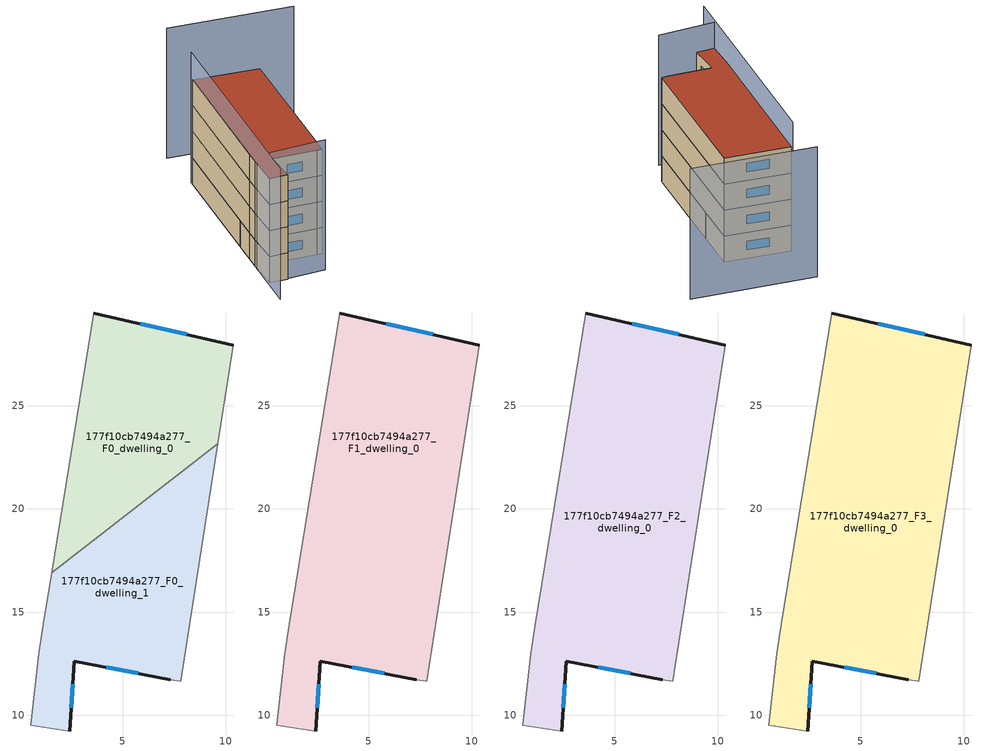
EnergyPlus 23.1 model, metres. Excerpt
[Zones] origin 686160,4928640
177f10cb7494a277_F0_dwelling_0
 floor ground (EU_floor_Construction): 10.36,27.93 9.61,23.17 1.56,16.92 3.6,29.49 z0
 wall outside (EU_wall_Construction): 10.36,27.93 3.6,29.49 z0:3
 wall adiabatic (EU_wall_Construction): 3.6,29.49 1.56,16.92 / 9.61,23.17 10.36,27.93 z0:3
 wall to 177f10cb7494a277_F0_dwelling_1 (EU_wall_Construction): 1.56,16.92 9.61,23.17 z0:3
 window (EU_Window_Construction): 8.11,28.45 5.85,28.97 z1:2
177f10cb7494a277_F0_dwelling_1
 floor ground (EU_floor_Construction): 9.61,23.17 7.8,11.66 7.3,11.73 2.65,12.63 2.44,9.24 0.54,9.53 0.94,12.99 1.16,14.4 1.56,16.92 z0
 wall outside (EU_wall_Construction): 2.44,9.24 2.65,12.63 7.3,11.73 z0:3
 wall adiabatic (EU_wall_Construction): 1.56,16.92 1.16,14.4 0.94,12.99 0.54,9.53 2.44,9.24 / 7.3,11.73 7.8,11.66 9.61,23.17 z0:3
 window (EU_Window_Construction): 2.51,10.37 2.58,11.5 / 4.2,12.33 5.75,12.03 z1:2
177f10cb7494a277_F1_dwelling_0
 floor to 177f10cb7494a277_F0_dwelling_0 (EU_floor_Construction): 10.36,27.93 9.61,23.17 1.57,16.92 3.6,29.49 z3
 floor to 177f10cb7494a277_F0_dwelling_1 (EU_floor_Construction): 9.61,23.17 7.8,11.66 7.3,11.73 2.65,12.63 2.44,9.24 0.54,9.53 0.94,12.99 1.16,14.4 1.57,16.92 z3
 wall outside (EU_wall_Construction): 2.44,9.24 2.65,12.63 7.3,11.73 / 10.36,27.93 3.6,29.49 z3:6
 wall adiabatic (EU_wall_Construction): 3.6,29.49 1.16,14.4 0.94,12.99 0.54,9.53 2.44,9.24 / 7.3,11.73 7.8,11.66 10.36,27.93 z3:6
 window (EU_Window_Construction): 4.2,12.33 5.75,12.03 / 2.51,10.37 2.58,11.5 / 8.11,28.45 5.85,28.97 z4:5
177f10cb7494a277_F2_dwelling_0
 floor to 177f10cb7494a277_F1_dwelling_0 (EU_floor_Construction): 10.36,27.93 7.8,11.66 7.3,11.73 2.65,12.63 2.44,9.24 0.54,9.53 0.94,12.99 1.16,14.4 3.6,29.49 z6
 wall outside (EU_wall_Construction): 2.44,9.24 2.65,12.63 7.3,11.73 / 10.36,27.93 3.6,29.49 z6:9
 wall adiabatic (EU_wall_Construction): 3.6,29.49 1.16,14.4 0.94,12.99 0.54,9.53 2.44,9.24 / 7.3,11.73 7.8,11.66 10.36,27.93 z6:9
 window (EU_Window_Construction): 4.2,12.33 5.75,12.03 / 2.51,10.37 2.58,11.5 / 8.11,28.45 5.85,28.97 z7:8
177f10cb7494a277_F3_dwelling_0
 floor to 177f10cb7494a277_F2_dwelling_0 (EU_floor_Construction): 10.36,27.93 7.8,11.66 7.3,11.73 2.65,12.63 2.44,9.24 0.54,9.53 0.94,12.99 1.16,14.4 3.6,29.49 z9
 wall outside (EU_wall_Construction): 2.44,9.24 2.65,12.63 7.3,11.73 / 10.36,27.93 3.6,29.49 z9:12
 wall adiabatic (EU_wall_Construction): 3.6,29.49 1.16,14.4 0.94,12.99 0.54,9.53 2.44,9.24 / 7.3,11.73 7.8,11.66 10.36,27.93 z9:12
 window (EU_Window_Construction): 4.2,12.33 5.75,12.03 / 2.51,10.37 2.58,11.5 / 8.11,28.45 5.85,28.97 z10:11
 roof outside (EU_roof_Construction): 7.8,11.66 10.36,27.93 3.6,29.49 1.16,14.4 0.94,12.99 0.54,9.53 2.44,9.24 2.65,12.63 7.3,11.73 z12
shading: 0.54,9.53 6.47,8.86 / 3.65,29.79 -0.13,6.37 / 16.77,32.18 3.92,34.98 z0:15
[Building]
EU S2 Campaign: North Axis=0; Terrain=City; Solar Distribution=FullExterior
[Site:Location]
Bologna: Latitude=44.5; Longitude=11.25; Time Zone=1; Elevation=37
[SizingPeriod:WeatherFileDays]
AnnualSizingPeriod: Begin Month=1; Begin Day of Month=1; End Month=12; End Day of Month=31; Day of Week for Start Day=Monday; Use Weather File Daylight Saving Period=No; Use Weather File Rain and Snow Indicators=No
[MATERIAL]
EU_InternalMass_Material: Roughness=MediumRough; Thickness=0.1; Conductivity=1; Density=1800; Specific Heat=900; Thermal Absorptance=0.9; Solar Absorptance=0.7; Visible Absorptance=0.7
[MATERIAL:NOMASS] Roughness=MediumRough; Thermal Absorptance=0.9; Solar Absorptance=0.7; Visible Absorptance=0.7
Name | Thermal Resistance
EU_wall_NoMass | 0.937881
EU_roof_NoMass | 0.548572
EU_floor_NoMass | 0.71348
[WINDOWMATERIAL:SIMPLEGLAZINGSYSTEM]
EU_Window_SimpleGlazing: UFactor=4.25633; Solar Heat Gain Coefficient=0.85; Visible Transmittance=0.85
[CONSTRUCTION]
EU_wall_Construction: EU_wall_NoMass
EU_roof_Construction: EU_roof_NoMass
EU_floor_Construction: EU_floor_NoMass
EU_InternalMass_Construction: EU_InternalMass_Material
EU_Window_Construction: EU_Window_SimpleGlazing
[ZONE] Type=1; Multiplier=1; Ceiling Height=autocalculate; Floor Area=autocalculate; Part of Total Floor Area=Yes
Name | Volume
177f10cb7494a277_F0_dwelling_0 | 182.782
177f10cb7494a277_F1_dwelling_0 | 365.563
177f10cb7494a277_F2_dwelling_0; 177f10cb7494a277_F3_dwelling_0 | 365.564
177f10cb7494a277_F0_dwelling_1 | 182.78
[INTERNALMASS] Construction=EU_InternalMass_Construction
Name | Zone or ZoneList | Surface Area
177f10cb7494a277_F0_dwelling_0_EU_InternalMass | 177f10cb7494a277_F0_dwelling_0 | 60.9275
177f10cb7494a277_F0_dwelling_1_EU_InternalMass | 177f10cb7494a277_F0_dwelling_1 | 60.9266
177f10cb7494a277_F1_dwelling_0_EU_InternalMass | 177f10cb7494a277_F1_dwelling_0 | 121.855
177f10cb7494a277_F2_dwelling_0_EU_InternalMass | 177f10cb7494a277_F2_dwelling_0 | 121.855
177f10cb7494a277_F3_dwelling_0_EU_InternalMass | 177f10cb7494a277_F3_dwelling_0 | 121.855
[OTHEREQUIPMENT] Fuel Type=Electricity; Design Level Calculation Method=Watts/Area; Power per Zone Floor Area=1; Fraction Latent=0; Fraction Radiant=0; Fraction Lost=0; Carbon Dioxide Generation Rate=0; EndUse Subcategory=EU_Step8_InternalGains
Name | Zone or ZoneList or Space or SpaceList | Schedule
EU_Step8_InternalGain_177f10cb7494a277_F0_dwelling_0_f000 | 177f10cb7494a277_F0_dwelling_0 | EU_Step8_GainSchedule_177f10cb7494a277_F0_dwelling_0_f000
EU_Step8_InternalGain_177f10cb7494a277_F0_dwelling_1_f000 | 177f10cb7494a277_F0_dwelling_1 | EU_Step8_GainSchedule_177f10cb7494a277_F0_dwelling_1_f000
EU_Step8_InternalGain_177f10cb7494a277_F1_dwelling_0_f000 | 177f10cb7494a277_F1_dwelling_0 | EU_Step8_GainSchedule_177f10cb7494a277_F1_dwelling_0_f000
EU_Step8_InternalGain_177f10cb7494a277_F2_dwelling_0_f000 | 177f10cb7494a277_F2_dwelling_0 | EU_Step8_GainSchedule_177f10cb7494a277_F2_dwelling_0_f000
EU_Step8_InternalGain_177f10cb7494a277_F3_dwelling_0_f000 | 177f10cb7494a277_F3_dwelling_0 | EU_Step8_GainSchedule_177f10cb7494a277_F3_dwelling_0_f000
[ZONEVENTILATION:DESIGNFLOWRATE] Schedule=EU_AlwaysOn; Design Flow Rate Calculation Method=AirChanges/Hour; Air Changes per Hour=0.687892; Ventilation Type=Natural; Fan Pressure Rise=0; Fan Total Efficiency=1; Constant Term Coefficient=1; Temperature Term Coefficient=0; Velocity Term Coefficient=0; Velocity Squared Term Coefficient=0; Minimum Indoor Temperature=-100; Maximum Indoor Temperature=100; Delta Temperature=-100; Minimum Outdoor Temperature=-100; Maximum Outdoor Temperature=100; Maximum Wind Speed=40
Name | Zone or ZoneList or Space or SpaceList
EU_ConstantAir_177f10cb7494a277_F0_dwelling_0 | 177f10cb7494a277_F0_dwelling_0
EU_ConstantAir_177f10cb7494a277_F0_dwelling_1 | 177f10cb7494a277_F0_dwelling_1
EU_ConstantAir_177f10cb7494a277_F1_dwelling_0 | 177f10cb7494a277_F1_dwelling_0
EU_ConstantAir_177f10cb7494a277_F2_dwelling_0 | 177f10cb7494a277_F2_dwelling_0
EU_ConstantAir_177f10cb7494a277_F3_dwelling_0 | 177f10cb7494a277_F3_dwelling_0
[HVACTEMPLATE:THERMOSTAT] Constant Heating Setpoint=20; Constant Cooling Setpoint=50
EU_HeatOnly_177f10cb7494a277_F0_dwelling_0; EU_HeatOnly_177f10cb7494a277_F0_dwelling_1; EU_HeatOnly_177f10cb7494a277_F1_dwelling_0; EU_HeatOnly_177f10cb7494a277_F2_dwelling_0; EU_HeatOnly_177f10cb7494a277_F3_dwelling_0
[HVACTEMPLATE:ZONE:IDEALLOADSAIRSYSTEM] System Availability Schedule=EU_AlwaysOn; Maximum Heating Supply Air Temperature=50; Minimum Cooling Supply Air Temperature=13; Maximum Heating Supply Air Humidity Ratio=0.0156; Minimum Cooling Supply Air Humidity Ratio=0.0077; Heating Limit=NoLimit; Cooling Limit=NoLimit; Heating Availability Schedule=EU_AlwaysOn; Cooling Availability Schedule=EU_CoolingOff; Dehumidification Control Type=ConstantSensibleHeatRatio; Cooling Sensible Heat Ratio=0.7; Dehumidification Setpoint=60; Humidification Control Type=None; Humidification Setpoint=30; Outdoor Air Method=None; Outdoor Air Flow Rate per Person=0.00944; Outdoor Air Flow Rate per Zone Floor Area=0; Outdoor Air Flow Rate per Zone=0; Demand Controlled Ventilation Type=None; Outdoor Air Economizer Type=NoEconomizer; Heat Recovery Type=None; Sensible Heat Recovery Effectiveness=0.7; Latent Heat Recovery Effectiveness=0.65
Name | Template Thermostat
177f10cb7494a277_F0_dwelling_0 | EU_HeatOnly_177f10cb7494a277_F0_dwelling_0
177f10cb7494a277_F0_dwelling_1 | EU_HeatOnly_177f10cb7494a277_F0_dwelling_1
177f10cb7494a277_F1_dwelling_0 | EU_HeatOnly_177f10cb7494a277_F1_dwelling_0
177f10cb7494a277_F2_dwelling_0 | EU_HeatOnly_177f10cb7494a277_F2_dwelling_0
177f10cb7494a277_F3_dwelling_0 | EU_HeatOnly_177f10cb7494a277_F3_dwelling_0
[SIZING:ZONE] Zone Cooling Design Supply Air Temperature Input Method=SupplyAirTemperature; Zone Cooling Design Supply Air Temperature=13; Zone Heating Design Supply Air Temperature Input Method=SupplyAirTemperature; Zone Heating Design Supply Air Temperature=50; Zone Cooling Design Supply Air Humidity Ratio=0.008; Zone Heating Design Supply Air Humidity Ratio=0.008; Cooling Design Air Flow Method=DesignDay; Cooling Design Air Flow Rate=0; Cooling Minimum Air Flow per Zone Floor Area=0.000762; Cooling Minimum Air Flow=0; Cooling Minimum Air Flow Fraction=0.2; Heating Design Air Flow Method=DesignDay; Heating Design Air Flow Rate=0; Heating Maximum Air Flow per Zone Floor Area=0.002032; Heating Maximum Air Flow=0.141576; Heating Maximum Air Flow Fraction=0.3; Account for Dedicated Outdoor Air System=No; Dedicated Outdoor Air System Control Strategy=NeutralSupplyAir; Dedicated Outdoor Air Low Setpoint Temperature for Design=autosize; Dedicated Outdoor Air High Setpoint Temperature for Design=autosize; Zone Load Sizing Method=Sensible Load Only No Latent Load; Zone Latent Cooling Design Supply Air Humidity Ratio Input Method=HumidityRatioDifference; Zone Cooling Design Supply Air Humidity Ratio Difference=0.005; Zone Latent Heating Design Supply Air Humidity Ratio Input Method=HumidityRatioDifference; Zone Humidification Design Supply Air Humidity Ratio Difference=0.005
177f10cb7494a277_F0_dwelling_0; 177f10cb7494a277_F0_dwelling_1; 177f10cb7494a277_F1_dwelling_0; 177f10cb7494a277_F2_dwelling_0; 177f10cb7494a277_F3_dwelling_0
[SCHEDULE:CONSTANT]
Name | Hourly Value
EU_AlwaysOn | 1
EU_CoolingOff | 0
[SCHEDULE:FILE] Column Number=1; Rows to Skip at Top=0; Number of Hours of Data=8760; Column Separator=Comma; Interpolate to Timestep=No; Minutes per Item=60; Adjust Schedule for Daylight Savings=Yes
Name | File
EU_Step8_GainSchedule_177f10cb7494a277_F0_dwelling_0_f000 | ../../schedules/177f10cb7494a277/177f10cb7494a277_F0_dwelling_0_f000_gain.csv
EU_Step8_GainSchedule_177f10cb7494a277_F0_dwelling_1_f000 | ../../schedules/177f10cb7494a277/177f10cb7494a277_F0_dwelling_1_f000_gain.csv
EU_Step8_GainSchedule_177f10cb7494a277_F1_dwelling_0_f000 | ../../schedules/177f10cb7494a277/177f10cb7494a277_F1_dwelling_0_f000_gain.csv
EU_Step8_GainSchedule_177f10cb7494a277_F2_dwelling_0_f000 | ../../schedules/177f10cb7494a277/177f10cb7494a277_F2_dwelling_0_f000_gain.csv
EU_Step8_GainSchedule_177f10cb7494a277_F3_dwelling_0_f000 | ../../schedules/177f10cb7494a277/177f10cb7494a277_F3_dwelling_0_f000_gain.csv
